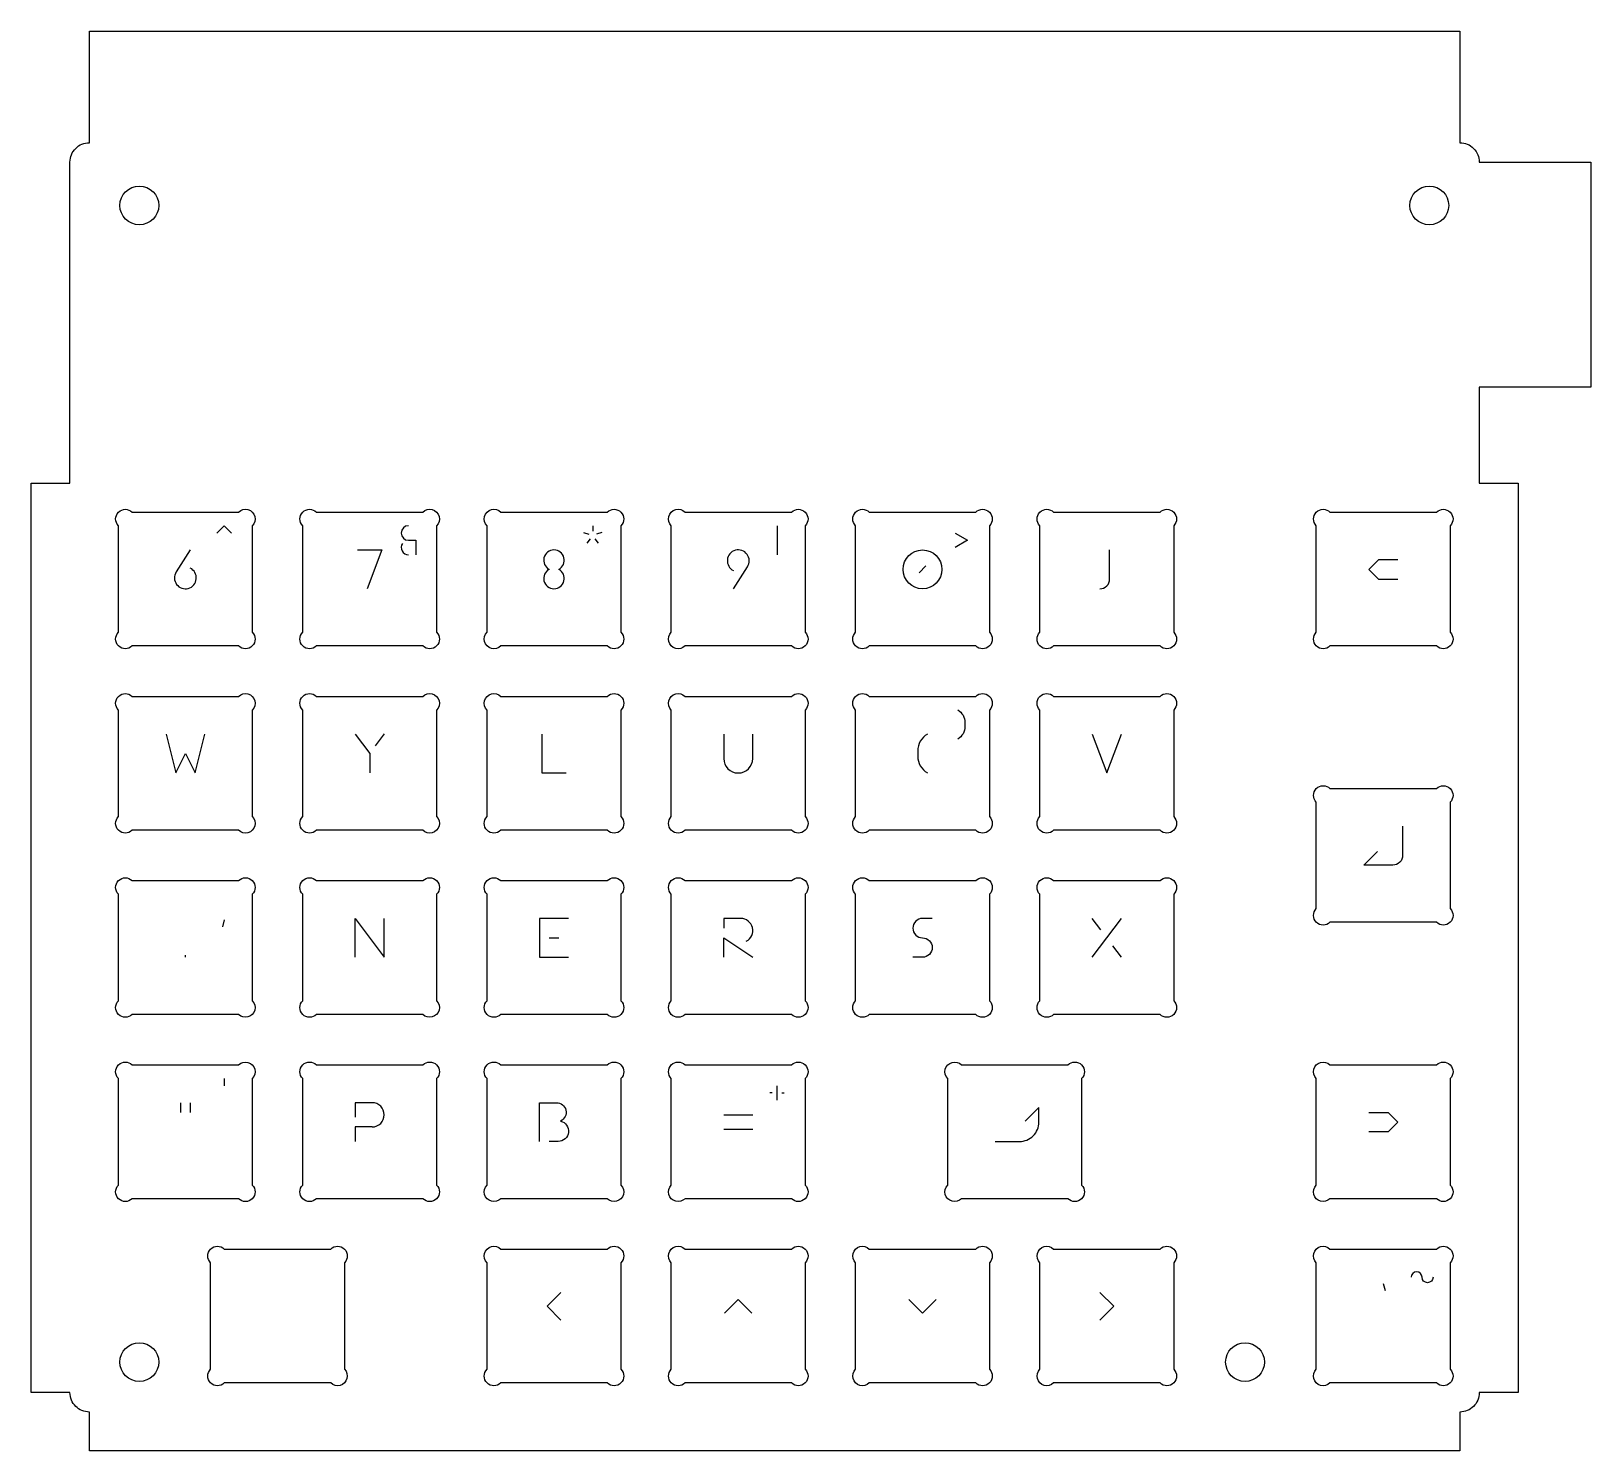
# Model space of a CAD drawing. Header units: millimetres. Extents: x -11 to 150, y -9 to 137.
import ezdxf

# ---------------------------------------------------------------- set-up
doc = ezdxf.new("R2010")
doc.units = ezdxf.units.MM
doc.layers.add('cuts', color=31, linetype='Continuous')
doc.layers.add('key-legends', color=51, linetype='Continuous')

msp = doc.modelspace()

# ---------------------------------------------------------------- linework, layer by layer
at = {"layer": 'cuts'}
for points in [[(-5.15, 125.75), (-5.15, 137.25), (136.15, 137.25), (136.15, 125.75, -0.414214), (138.15, 123.75), (149.65, 123.75), (149.65, 100.55), (138.15, 100.55), (138.15, 90.65), (142.15, 90.65), (142.15, -3.15), (138.15, -3.15, -0.414214), (136.15, -5.15), (136.15, -9.15), (-5.15, -9.15), (-5.15, -5.15, -0.414214), (-7.15, -3.15), (-11.15, -3.15), (-11.15, 90.65), (-7.15, 90.65), (-7.15, 123.75, -0.414214)], [(-2.15, 75.26), (-2.15, 86.24, -1), (-0.74, 87.65), (10.24, 87.65, -1), (11.65, 86.24), (11.65, 75.26, -1), (10.24, 73.85), (-0.74, 73.85, -1)], [(16.85, 75.26), (16.85, 86.24, -1), (18.26, 87.65), (29.24, 87.65, -1), (30.65, 86.24), (30.65, 75.26, -1), (29.24, 73.85), (18.26, 73.85, -1)], [(35.85, 75.26), (35.85, 86.24, -1), (37.26, 87.65), (48.24, 87.65, -1), (49.65, 86.24), (49.65, 75.26, -1), (48.24, 73.85), (37.26, 73.85, -1)], [(54.85, 75.26), (54.85, 86.24, -1), (56.26, 87.65), (67.24, 87.65, -1), (68.65, 86.24), (68.65, 75.26, -1), (67.24, 73.85), (56.26, 73.85, -1)], [(73.85, 75.26), (73.85, 86.24, -1), (75.26, 87.65), (86.24, 87.65, -1), (87.65, 86.24), (87.65, 75.26, -1), (86.24, 73.85), (75.26, 73.85, -1)], [(92.85, 75.26), (92.85, 86.24, -1), (94.26, 87.65), (105.24, 87.65, -1), (106.65, 86.24), (106.65, 75.26, -1), (105.24, 73.85), (94.26, 73.85, -1)], [(121.35, 75.26), (121.35, 86.24, -1), (122.76, 87.65), (133.74, 87.65, -1), (135.15, 86.24), (135.15, 75.26, -1), (133.74, 73.85), (122.76, 73.85, -1)], [(-2.15, 56.26), (-2.15, 67.24, -1), (-0.74, 68.65), (10.24, 68.65, -1), (11.65, 67.24), (11.65, 56.26, -1), (10.24, 54.85), (-0.74, 54.85, -1)], [(16.85, 56.26), (16.85, 67.24, -1), (18.26, 68.65), (29.24, 68.65, -1), (30.65, 67.24), (30.65, 56.26, -1), (29.24, 54.85), (18.26, 54.85, -1)], [(35.85, 56.26), (35.85, 67.24, -1), (37.26, 68.65), (48.24, 68.65, -1), (49.65, 67.24), (49.65, 56.26, -1), (48.24, 54.85), (37.26, 54.85, -1)], [(54.85, 56.26), (54.85, 67.24, -1), (56.26, 68.65), (67.24, 68.65, -1), (68.65, 67.24), (68.65, 56.26, -1), (67.24, 54.85), (56.26, 54.85, -1)], [(73.85, 56.26), (73.85, 67.24, -1), (75.26, 68.65), (86.24, 68.65, -1), (87.65, 67.24), (87.65, 56.26, -1), (86.24, 54.85), (75.26, 54.85, -1)], [(92.85, 56.26), (92.85, 67.24, -1), (94.26, 68.65), (105.24, 68.65, -1), (106.65, 67.24), (106.65, 56.26, -1), (105.24, 54.85), (94.26, 54.85, -1)], [(121.35, 46.76), (121.35, 57.74, -1), (122.76, 59.15), (133.74, 59.15, -1), (135.15, 57.74), (135.15, 46.76, -1), (133.74, 45.35), (122.76, 45.35, -1)], [(-2.15, 37.26), (-2.15, 48.24, -1), (-0.74, 49.65), (10.24, 49.65, -1), (11.65, 48.24), (11.65, 37.26, -1), (10.24, 35.85), (-0.74, 35.85, -1)], [(16.85, 37.26), (16.85, 48.24, -1), (18.26, 49.65), (29.24, 49.65, -1), (30.65, 48.24), (30.65, 37.26, -1), (29.24, 35.85), (18.26, 35.85, -1)], [(35.85, 37.26), (35.85, 48.24, -1), (37.26, 49.65), (48.24, 49.65, -1), (49.65, 48.24), (49.65, 37.26, -1), (48.24, 35.85), (37.26, 35.85, -1)], [(54.85, 37.26), (54.85, 48.24, -1), (56.26, 49.65), (67.24, 49.65, -1), (68.65, 48.24), (68.65, 37.26, -1), (67.24, 35.85), (56.26, 35.85, -1)], [(73.85, 37.26), (73.85, 48.24, -1), (75.26, 49.65), (86.24, 49.65, -1), (87.65, 48.24), (87.65, 37.26, -1), (86.24, 35.85), (75.26, 35.85, -1)], [(92.85, 37.26), (92.85, 48.24, -1), (94.26, 49.65), (105.24, 49.65, -1), (106.65, 48.24), (106.65, 37.26, -1), (105.24, 35.85), (94.26, 35.85, -1)], [(-2.15, 18.26), (-2.15, 29.24, -1), (-0.74, 30.65), (10.24, 30.65, -1), (11.65, 29.24), (11.65, 18.26, -1), (10.24, 16.85), (-0.74, 16.85, -1)], [(16.85, 18.26), (16.85, 29.24, -1), (18.26, 30.65), (29.24, 30.65, -1), (30.65, 29.24), (30.65, 18.26, -1), (29.24, 16.85), (18.26, 16.85, -1)], [(35.85, 18.26), (35.85, 29.24, -1), (37.26, 30.65), (48.24, 30.65, -1), (49.65, 29.24), (49.65, 18.26, -1), (48.24, 16.85), (37.26, 16.85, -1)], [(54.85, 18.26), (54.85, 29.24, -1), (56.26, 30.65), (67.24, 30.65, -1), (68.65, 29.24), (68.65, 18.26, -1), (67.24, 16.85), (56.26, 16.85, -1)], [(83.35, 18.26), (83.35, 29.24, -1), (84.76, 30.65), (95.74, 30.65, -1), (97.15, 29.24), (97.15, 18.26, -1), (95.74, 16.85), (84.76, 16.85, -1)], [(121.35, 18.26), (121.35, 29.24, -1), (122.76, 30.65), (133.74, 30.65, -1), (135.15, 29.24), (135.15, 18.26, -1), (133.74, 16.85), (122.76, 16.85, -1)], [(7.35, -0.74), (7.35, 10.24, -1), (8.76, 11.65), (19.74, 11.65, -1), (21.15, 10.24), (21.15, -0.74, -1), (19.74, -2.15), (8.76, -2.15, -1)], [(35.85, -0.74), (35.85, 10.24, -1), (37.26, 11.65), (48.24, 11.65, -1), (49.65, 10.24), (49.65, -0.74, -1), (48.24, -2.15), (37.26, -2.15, -1)], [(54.85, -0.74), (54.85, 10.24, -1), (56.26, 11.65), (67.24, 11.65, -1), (68.65, 10.24), (68.65, -0.74, -1), (67.24, -2.15), (56.26, -2.15, -1)], [(73.85, -0.74), (73.85, 10.24, -1), (75.26, 11.65), (86.24, 11.65, -1), (87.65, 10.24), (87.65, -0.74, -1), (86.24, -2.15), (75.26, -2.15, -1)], [(92.85, -0.74), (92.85, 10.24, -1), (94.26, 11.65), (105.24, 11.65, -1), (106.65, 10.24), (106.65, -0.74, -1), (105.24, -2.15), (94.26, -2.15, -1)], [(121.35, -0.74), (121.35, 10.24, -1), (122.76, 11.65), (133.74, 11.65, -1), (135.15, 10.24), (135.15, -0.74, -1), (133.74, -2.15), (122.76, -2.15, -1)]]:
    msp.add_lwpolyline(points, format="xyb", close=True, dxfattribs=at)
for centre in [(0, 119.28), (133, 119.28), (0, 0), (114, 0)]:
    msp.add_circle(centre, 2, dxfattribs=at)
at = {"layer": 'key-legends'}
for p, q in [((27.75, 84.75), (28.5, 84.75)), ((28.5, 84.75), (28.5, 83.25)), ((80.4, 81.4), (81.1, 82.1)), ((24.35, 63.55), (25.27, 64.79)), ((8.75, 45.61), (8.56, 44.89)), ((98.25, 41.75), (101.25, 45.75)), ((99.13, 44.58), (98.25, 45.75)), ((42.25, 43.75), (43.25, 43.75)), ((4.75, 41.75), (4.75, 41.95)), ((101.25, 41.75), (100.38, 42.92)), ((8.75, 29.25), (8.75, 28.5)), ((65.25, 27.75), (65, 27.75)), ((65.75, 27), (65.75, 28.5)), ((66.25, 27.75), (66.5, 27.75)), ((4.25, 26.75), (4.25, 25.75)), ((5.25, 26.75), (5.25, 25.75)), ((22.25, 26.75), (22.25, 25.25)), ((24, 26.75), (22.25, 26.75)), ((24, 24.25), (22.25, 24.25)), ((22.25, 24.25), (22.25, 22.75)), ((60.25, 25.5), (63.25, 25.5)), ((63.25, 24), (60.25, 24)), ((128.25, 8.11), (128.44, 7.39))]:
    msp.add_line(p, q, dxfattribs=at)
for points in [[(8, 85.5), (8.75, 86.25), (9.5, 85.5)], [(45.8, 85.56), (46.35, 85.38)], [(46.75, 86.25), (46.75, 85.68)], [(47.7, 85.56), (47.15, 85.38)], [(65.75, 86.25), (65.75, 83.25)], [(84.1, 85.5), (85.4, 84.75), (84.1, 84)], [(22.5, 83.75), (25, 83.75), (23.5, 79.75)], [(46.16, 84.44), (46.5, 84.91)], [(47.34, 84.44), (47, 84.91)], [(129.75, 82.75), (127.75, 82.75), (126.75, 81.75), (127.75, 80.75), (129.75, 80.75)], [(2.75, 64.75), (3.75, 60.75), (4.75, 62.75), (5.75, 60.75), (6.75, 64.75)], [(22.25, 64.75), (23.75, 62.75), (23.75, 60.75)], [(41.5, 64.75), (41.5, 60.75), (44, 60.75)], [(98.25, 64.75), (99.75, 60.75), (101.25, 64.75)], [(22.25, 41.75), (22.25, 45.75), (25.25, 41.75), (25.25, 45.75)], [(44.25, 45.75), (41.25, 45.75), (41.25, 41.75), (44.25, 41.75)], [(60.25, 41.75), (60.25, 43.75), (63.25, 41.75)], [(126.75, 25.75), (128.75, 25.75), (129.75, 24.75), (128.75, 23.75), (126.75, 23.75)], [(43.46, 7.16), (42.04, 5.75), (43.46, 4.34)], [(63.16, 5.04), (61.75, 6.46), (60.34, 5.04)], [(79.34, 6.46), (80.75, 5.04), (82.16, 6.46)], [(99.04, 4.34), (100.46, 5.75), (99.04, 7.16)]]:
    msp.add_lwpolyline(points, dxfattribs=at)
for points in [[(5.25, 83.75), (3.8, 81.48, 2.618034), (5.25, 81.88)], [(61.25, 79.75), (62.7, 82.02, 2.618034), (61.25, 81.62)], [(99.04, 79.75, 0.414214), (100.04, 80.75), (100.04, 83.75)], [(84.38, 67.25, -0.267949), (85.12, 65.95), (85.12, 65.55, -0.267949), (84.38, 64.25)], [(60.25, 64.75), (60.25, 62.25, 1), (63.25, 62.25), (63.25, 64.75)], [(81.25, 64.75, 0.267949), (80.25, 63.02), (80.25, 62.48, 0.267949), (81.25, 60.75)], [(130.25, 55.25), (130.25, 52.25, -0.414214), (129.25, 51.25), (126.25, 51.25), (127.66, 52.66)], [(62.58, 43.4, 0.782004), (62, 45.75), (60.25, 45.75), (60.25, 44.75)], [(81.75, 45.75), (80.75, 45.75, 1), (80.75, 43.75, -1), (80.75, 41.75), (79.75, 41.75)], [(41.25, 22.75), (41.25, 26.75), (43, 26.75, -0.799373), (43.43, 24.85, -0.891152), (43.19, 22.75), (42.25, 22.75)], [(88.25, 22.75), (90.75, 22.75, 0.414214), (92.75, 24.75), (92.75, 26.25), (91.34, 24.84)], [(133.38, 8.75, -1), (132.25, 8.75, 1), (131.12, 8.75)]]:
    msp.add_lwpolyline(points, format="xyb", dxfattribs=at)
msp.add_lwpolyline([(42.25, 81.75, 4), (43.25, 81.75, 4)], format="xyb", close=True, dxfattribs=at)
msp.add_circle((80.75, 81.75), 2, dxfattribs=at)
for centre, radius, start, end in [((27.75, 85.5), 0.75, 90, 270), ((27.75, 84), 0.75, 146.251, 270), ((24, 25.5), 1.25, 270, 90)]:
    msp.add_arc(centre, radius, start, end, dxfattribs=at)

doc.saveas('drawing.dxf')
